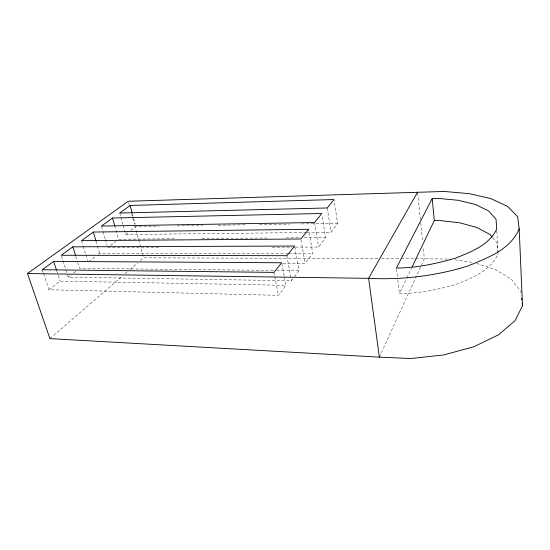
<?xml version="1.0" encoding="UTF-8"?>
<svg xmlns="http://www.w3.org/2000/svg" width="550" height="550" viewBox="0 0 550 550"><rect width="100%" height="100%" fill="white"/><g stroke="black" fill="none" stroke-linecap="round" stroke-linejoin="round"><path stroke-width="0.41" stroke-dasharray="2.75 2.06" d="M379.376 357.149L424.353 258.748L423.143 246.785M497.929 251.412L498.08 253.791C490.834 270.462 472.897 277.537 457.194 283.993C438.419 289.431 419.045 293.673 399.417 293.528L406.381 278.939M406.752 278.169L411.517 268.187M306.962 232.506L331.024 232.244L337.583 223.355L334.118 200.365M295.433 247.101L318.567 247.039L325.607 237.552L322.053 215.167M282.831 263.395L305.133 263.539L312.723 253.344L308.681 229.281M61.511 256.08L68.262 277.179L291.479 280.754L294.002 277.386M294.504 276.712L299.035 270.641L294.649 246.042M43.587 273.735L48.943 289.747L278.41 295.35L285.938 285.333L284.364 276.973M49.906 338.614L122.739 275.763M125.338 273.515L127.291 271.831M129.889 269.589L137.692 262.852M140.298 260.611L143.55 257.806L377.981 258.596M110.447 245.548L115.83 241.34M123.145 225.431L125.668 234.513L128.212 232.526M130.749 230.539L135.829 226.559L159.005 226.194M68.262 277.179L70.922 275.11M73.576 273.041L76.237 270.971M88.791 261.649L95.549 256.382M98.251 254.279L99.605 253.22L287.801 253.33M48.943 289.747L60.081 281.126L285.938 285.333M177.038 225.906L202.792 225.5M218.247 225.252L245.719 224.812M259.456 224.599L289.506 224.118M301.524 223.926L337.583 223.355M125.668 234.513L306.103 232.519M174.377 238.782L118.525 239.236L115.06 226.985M201.877 238.562L267.176 238.026M286.082 237.875L300.692 237.751M304.129 237.724L325.607 237.552M107.752 247.651L160.029 247.5M272.291 247.17L292.002 247.115M288.661 253.33L312.723 253.344M381.411 258.603L400.304 258.672M401.163 258.672L414.906 258.72M415.766 258.72L450.024 259.084M273.316 270.38L79.558 268.386L77.316 261.202M276.746 270.414L299.035 270.641M455.015 259.82L473.316 262.515M476.568 263.416L495.131 269.397L511.287 279.18L520.905 291.541L521.098 293.212M492.711 237.738L497.441 243.485L497.881 250.621M42.247 269.734L43.319 272.938M56.739 270.875L60.081 281.126M75.824 256.41L77.069 260.404M81.537 240.639L83.002 245.424M83.242 246.221L85.683 254.196M85.924 254.994L87.629 260.583M95.982 241.01L97.185 245.08M97.426 245.891L99.605 253.22M101.468 226.057L102.864 230.856M103.098 231.653L105.194 238.851M105.428 239.656L107.051 245.252M119.708 213.049L120.629 216.349M120.856 217.181L122.918 224.606M132.316 213.572L135.169 224.125M128.672 202.902L129.119 204.538M131.56 213.551L134.447 224.208M134.667 225.026L136.001 229.941M136.221 230.759L138.442 238.954M138.662 239.772L143.55 257.806M273.955 272.381L274.594 275.66M274.752 276.485L278.41 295.35M281.847 263.594L284.206 276.141M286.873 255.702L291.479 280.754M301.015 239.848L305.133 263.539M314.545 222.523L318.567 247.039M327.257 207.969L331.024 232.244M396.488 268.929L397.698 279.104M397.801 279.957L399.417 293.528M417.691 192.954L420.372 219.443M420.716 222.86L422.62 241.663M496.781 230.821L497.984 252.093"/><path stroke-width="0.82" d="M412.252 266.654L434.266 220.584L432.211 198.488L437.8 198.378L458.129 200.282L475.558 204.524L488.661 210.987L496.072 219.361L496.684 229.123C488.902 245.479 470.766 251.962 455.07 258.301C435.971 263.711 416.316 267.974 396.392 268.077L432.211 198.488M522.5 305.731L515.082 320.623L498.541 334.799L473.969 346.713L443.685 354.949L410.953 358.531L379.376 357.149L49.906 338.614L27.5 273.543L128.226 201.259L444.221 191.469L469.226 193.634L490.971 198.653L507.698 206.449L517.639 216.707L519.186 228.862L522.5 305.731L522.218 303.222M417.601 192.101L368.61 278.334L379.376 357.149M519.186 228.862C510.352 249.906 487.362 257.861 467.899 266.014C435.799 275.969 402.167 280.046 368.61 278.334L27.5 273.543M72.841 246.826L61.249 255.269L286.873 255.702L294.649 246.042L72.841 246.826L75.577 255.613M93.321 232.052L81.537 240.639L300.864 239.002L308.681 229.281L93.321 232.052L95.982 241.01M112.516 218.006L101.468 226.057L314.545 222.523L321.784 213.51L112.516 218.006L114.826 226.174M130.123 205.459L119.708 213.049L327.257 207.969L333.994 199.54L130.123 205.459L132.096 212.761M53.659 261.415L42.247 269.734L273.955 272.381L281.696 262.762L53.659 261.415L56.485 270.084M434.266 220.584L439.787 220.543L459.889 222.826L477.125 227.542L490.084 234.548L492.188 237.098M521.654 298.217L521.847 299.887"/></g></svg>
